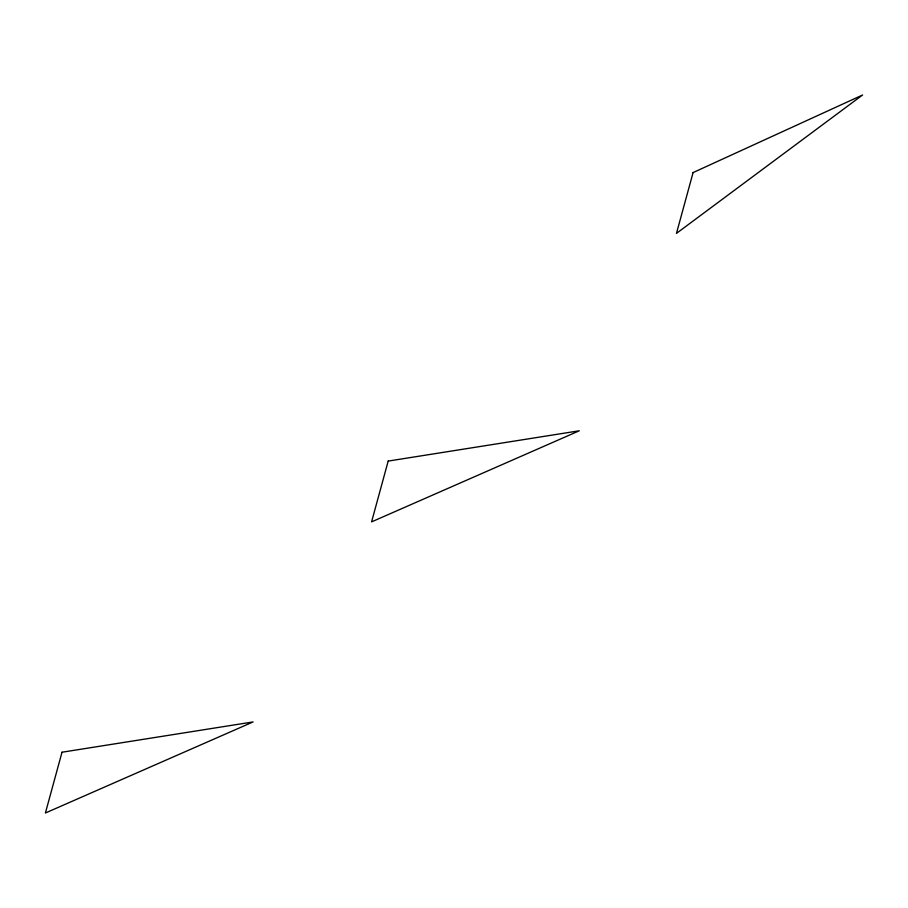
<?xml version="1.0" encoding="UTF-8"?>
<svg xmlns="http://www.w3.org/2000/svg" width="908" height="908" viewBox="0 0 908 908"><rect width="100%" height="100%" fill="white"/><g stroke="black" fill="none" stroke-linecap="round" stroke-linejoin="round"><path stroke-width="1.36" d="M62.016 752.221L45.4 813.012L253.094 721.928L62.016 752.221M388.193 461.082L371.576 521.873L579.27 430.789L388.193 461.082M693.088 172.588L676.471 233.379L862.6 94.988L693.088 172.588"/></g></svg>
